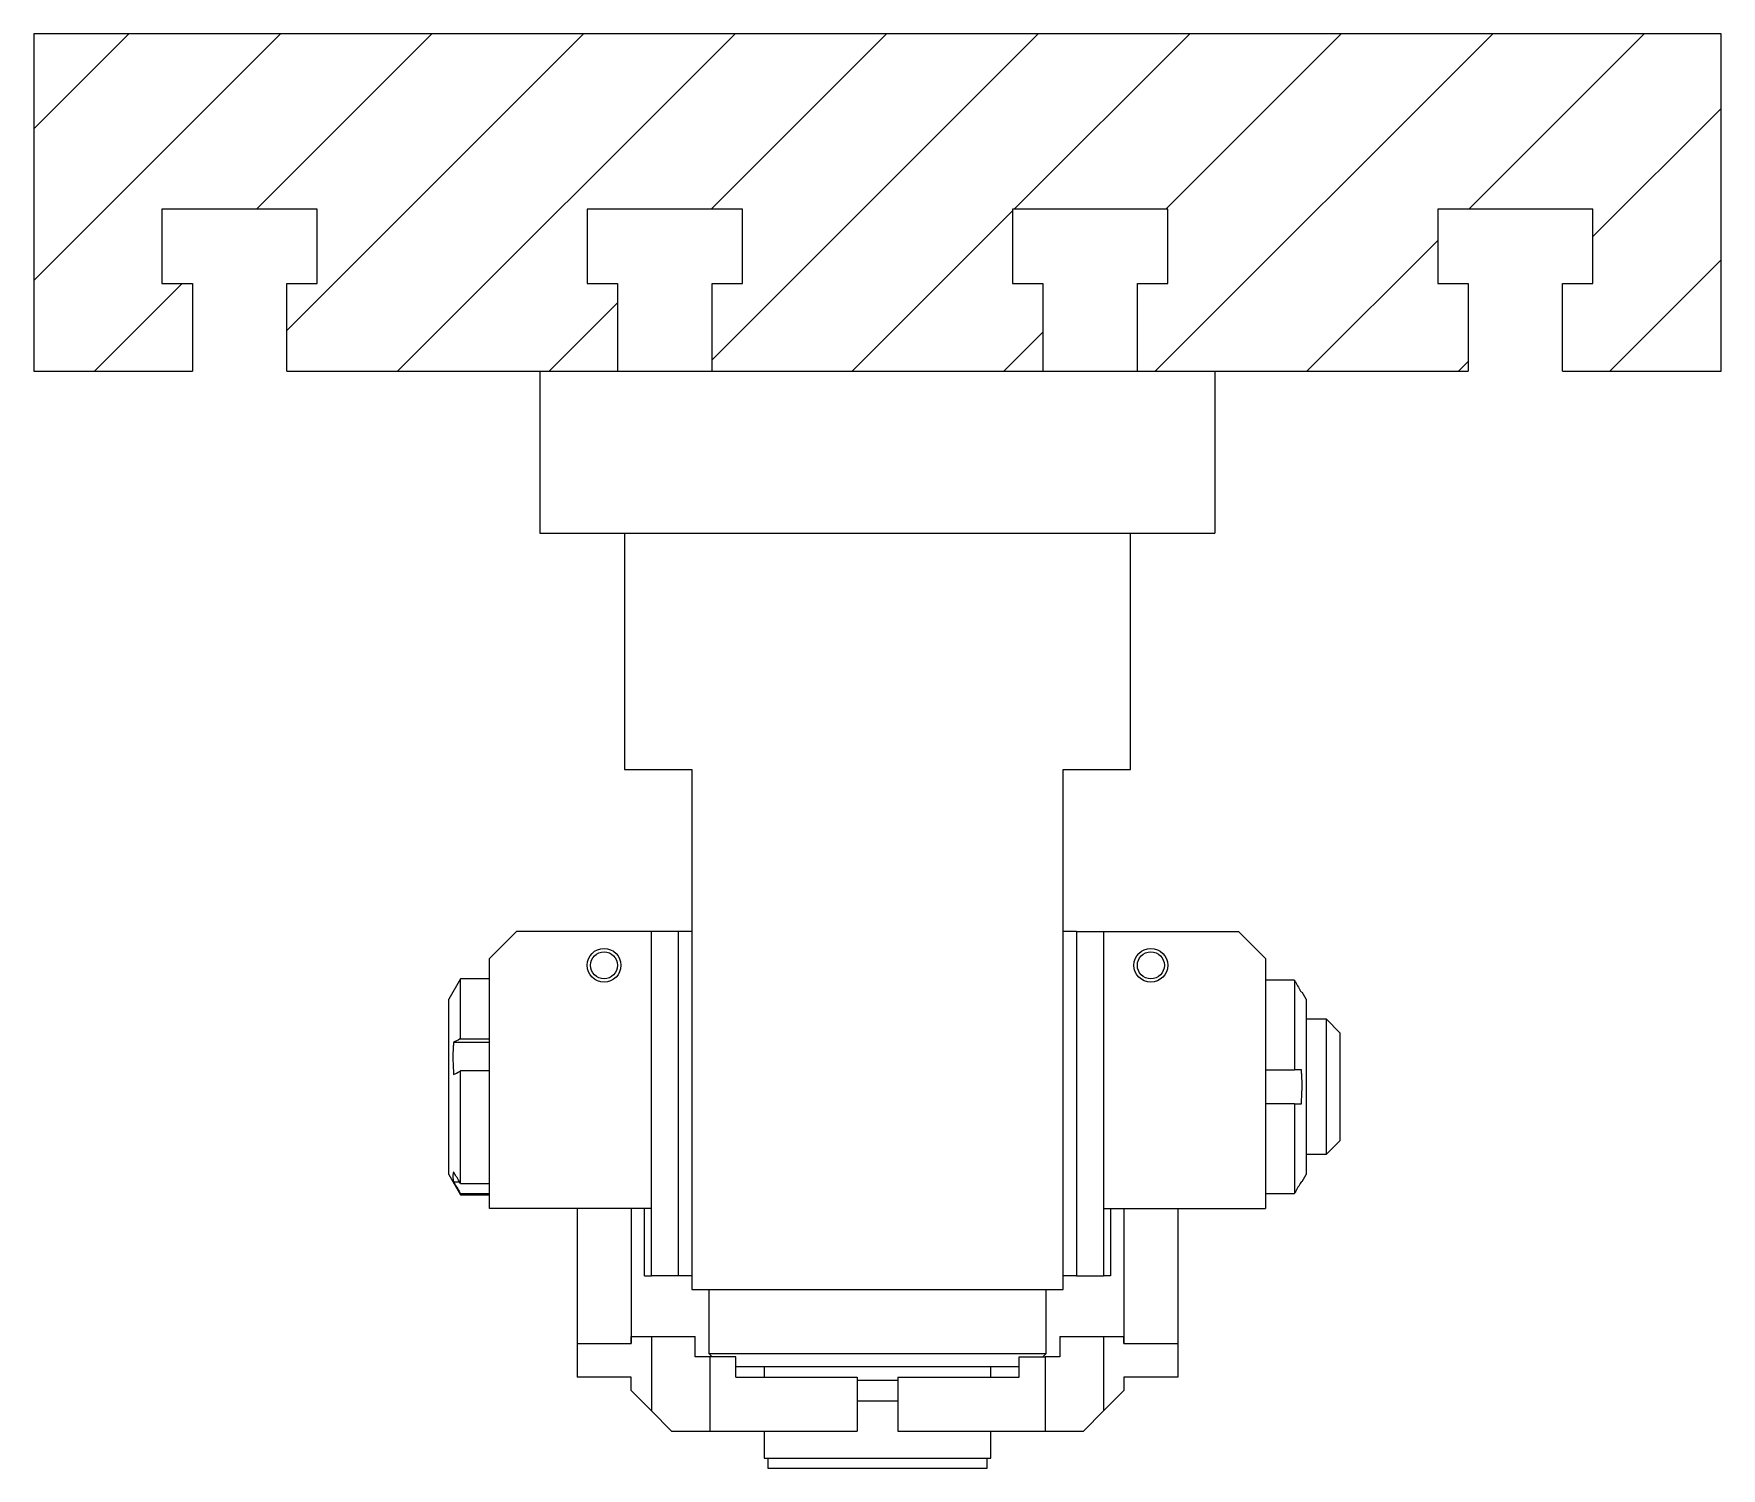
# Model space of a CAD drawing. Header units: millimetres. Extents: x -21 to 4031, y 177 to 2811.
# Drawn here: x 3106.6 to 3356.6, y 1265.3 to 1477.8 of the extents above; entities that cross this region are included whole.
import ezdxf

# ---------------------------------------------------------------- set-up
doc = ezdxf.new("R2010")
doc.units = ezdxf.units.MM

msp = doc.modelspace()

# ---------------------------------------------------------------- hatches: boundary and pattern name
at = {"linetype": 'Continuous', "lineweight": 0}
h = msp.add_hatch(dxfattribs=at)
h.set_pattern_fill('ANSI31', scale=5, style=0)
h.set_pattern_definition([(45, (-1206.173, -828.564), (-11.22532, 11.22532), [])])
h.paths.add_polyline_path([(3207.12, 1440.77), (3207.12, 1427.77), (3256.12, 1427.77), (3256.12, 1440.77), (3251.62, 1440.77), (3251.62, 1451.77), (3274.62, 1451.77), (3274.62, 1440.77), (3270.12, 1440.77), (3270.12, 1427.77), (3319.12, 1427.77), (3319.12, 1440.77), (3314.62, 1440.77), (3314.62, 1451.77), (3337.62, 1451.77), (3337.62, 1440.77), (3333.12, 1440.77), (3333.12, 1427.77), (3356.62, 1427.77), (3356.62, 1477.77), (3106.62, 1477.77), (3106.62, 1427.77), (3130.12, 1427.77), (3130.12, 1440.77), (3125.62, 1440.77), (3125.62, 1451.77), (3148.62, 1451.77), (3148.62, 1440.77), (3144.12, 1440.77), (3144.12, 1427.77), (3193.12, 1427.77), (3193.12, 1440.77), (3188.62, 1440.77), (3188.62, 1451.77), (3211.62, 1451.77), (3211.62, 1440.77)], flags=0)

# ---------------------------------------------------------------- linework, layer by layer
at = {"color": 7, "linetype": 'Continuous', "lineweight": 15}
for p, q in [((3106.62, 1477.77), (3106.62, 1427.77)), ((3356.62, 1477.77), (3106.62, 1477.77)), ((3356.62, 1427.77), (3356.62, 1477.77)), ((3148.62, 1451.77), (3125.62, 1451.77)), ((3125.62, 1451.77), (3125.62, 1440.77)), ((3148.62, 1440.77), (3148.62, 1451.77)), ((3211.62, 1451.77), (3188.62, 1451.77)), ((3188.62, 1451.77), (3188.62, 1440.77)), ((3211.62, 1440.77), (3211.62, 1451.77)), ((3274.62, 1451.77), (3251.62, 1451.77)), ((3251.62, 1451.77), (3251.62, 1440.77)), ((3274.62, 1440.77), (3274.62, 1451.77)), ((3337.62, 1451.77), (3314.62, 1451.77)), ((3314.62, 1451.77), (3314.62, 1440.77)), ((3337.62, 1440.77), (3337.62, 1451.77)), ((3125.62, 1440.77), (3130.12, 1440.77)), ((3130.12, 1440.77), (3130.12, 1427.77)), ((3144.12, 1427.77), (3144.12, 1440.77)), ((3144.12, 1440.77), (3148.62, 1440.77)), ((3188.62, 1440.77), (3193.12, 1440.77)), ((3193.12, 1440.77), (3193.12, 1427.77)), ((3207.12, 1440.77), (3211.62, 1440.77)), ((3207.12, 1427.77), (3207.12, 1440.77)), ((3251.62, 1440.77), (3256.12, 1440.77)), ((3256.12, 1440.77), (3256.12, 1427.77)), ((3270.12, 1427.77), (3270.12, 1440.77)), ((3270.12, 1440.77), (3274.62, 1440.77)), ((3314.62, 1440.77), (3319.12, 1440.77)), ((3319.12, 1440.77), (3319.12, 1427.77)), ((3333.12, 1427.77), (3333.12, 1440.77)), ((3333.12, 1440.77), (3337.62, 1440.77)), ((3106.62, 1427.77), (3130.12, 1427.77)), ((3144.12, 1427.77), (3193.12, 1427.77)), ((3181.62, 1427.77), (3181.62, 1403.77)), ((3193.12, 1427.77), (3207.12, 1427.77)), ((3207.12, 1427.77), (3256.12, 1427.77)), ((3256.12, 1427.77), (3270.12, 1427.77)), ((3270.12, 1427.77), (3319.12, 1427.77)), ((3281.62, 1427.77), (3281.62, 1403.77)), ((3333.12, 1427.77), (3356.62, 1427.77)), ((3181.62, 1403.77), (3281.62, 1403.77)), ((3194.12, 1403.77), (3194.12, 1368.77)), ((3269.12, 1368.77), (3269.12, 1403.77)), ((3194.12, 1368.77), (3204.12, 1368.77)), ((3204.12, 1368.77), (3204.12, 1291.77)), ((3259.12, 1291.77), (3259.12, 1368.77)), ((3259.12, 1368.77), (3269.12, 1368.77)), ((3178.12, 1344.77), (3174.12, 1340.77)), ((3198.12, 1344.77), (3178.12, 1344.77)), ((3198.12, 1303.77), (3198.12, 1344.77)), ((3202.12, 1344.77), (3198.12, 1344.77)), ((3198.12, 1293.77), (3198.12, 1344.77)), ((3202.12, 1293.77), (3202.12, 1344.77)), ((3204.12, 1344.77), (3202.12, 1344.77)), ((3261.12, 1344.77), (3259.12, 1344.77)), ((3261.12, 1344.77), (3261.12, 1293.77)), ((3261.12, 1344.77), (3265.12, 1344.77)), ((3265.12, 1344.77), (3285.12, 1344.77)), ((3265.12, 1344.77), (3265.12, 1303.77)), ((3265.12, 1344.77), (3265.12, 1293.77)), ((3289.12, 1340.77), (3285.12, 1344.77)), ((3174.12, 1303.77), (3174.12, 1340.77)), ((3289.12, 1340.77), (3289.12, 1303.77)), ((3169.86, 1337.77), (3168.12, 1334.77)), ((3174.12, 1337.77), (3169.86, 1337.77)), ((3169.86, 1328.89), (3169.86, 1337.77)), ((3293.39, 1337.57), (3289.12, 1337.57)), ((3293.39, 1337.57), (3293.39, 1324.27)), ((3294.42, 1335.77), (3294.45, 1335.77)), ((3295.12, 1334.77), (3294.52, 1335.81)), ((3168.12, 1308.77), (3168.12, 1334.77)), ((3295.12, 1334.77), (3295.12, 1321.77)), ((3298.12, 1331.77), (3295.12, 1331.77)), ((3300.12, 1329.77), (3298.12, 1331.77)), ((3298.12, 1321.77), (3298.12, 1331.77)), ((3174.12, 1328.35), (3168.83, 1328.35)), ((3169.86, 1328.89), (3174.12, 1328.89)), ((3300.12, 1329.77), (3300.12, 1321.77)), ((3169.86, 1307.44), (3169.86, 1324.12)), ((3174.12, 1324.12), (3169.86, 1324.12)), ((3289.12, 1324.27), (3293.39, 1324.27)), ((3295.12, 1321.77), (3295.12, 1308.77)), ((3298.12, 1311.77), (3298.12, 1321.77)), ((3300.12, 1321.77), (3300.12, 1313.77)), ((3293.39, 1319.27), (3289.12, 1319.27)), ((3293.39, 1319.27), (3293.39, 1305.96)), ((3298.12, 1311.77), (3300.12, 1313.77)), ((3295.12, 1311.77), (3298.12, 1311.77)), ((3168.12, 1308.77), (3169.86, 1305.77)), ((3169.72, 1307.66), (3168.83, 1307.66)), ((3294.45, 1307.77), (3294.42, 1307.77)), ((3294.52, 1307.73), (3295.12, 1308.77)), ((3169.86, 1307.44), (3174.12, 1307.44)), ((3169.86, 1305.77), (3169.86, 1305.94)), ((3174.12, 1305.94), (3169.86, 1305.94)), ((3169.86, 1305.77), (3174.12, 1305.77)), ((3289.12, 1305.96), (3293.39, 1305.96)), ((3198.12, 1303.77), (3174.12, 1303.77)), ((3187.12, 1303.77), (3187.12, 1283.77)), ((3195.12, 1303.77), (3195.12, 1283.77)), ((3197.12, 1293.77), (3197.12, 1303.77)), ((3265.12, 1303.77), (3289.12, 1303.77)), ((3266.12, 1303.77), (3266.12, 1293.77)), ((3268.12, 1303.77), (3268.12, 1283.77)), ((3276.12, 1303.77), (3276.12, 1283.77)), ((3197.12, 1293.77), (3198.12, 1293.77)), ((3202.12, 1293.77), (3198.12, 1293.77)), ((3204.12, 1293.77), (3202.12, 1293.77)), ((3261.12, 1293.77), (3259.12, 1293.77)), ((3261.12, 1293.77), (3265.12, 1293.77)), ((3266.12, 1293.77), (3265.12, 1293.77)), ((3204.12, 1291.77), (3259.12, 1291.77)), ((3206.62, 1291.77), (3206.62, 1282.27)), ((3256.62, 1282.27), (3256.62, 1291.77)), ((3187.12, 1283.77), (3195.12, 1283.77)), ((3187.12, 1283.77), (3187.12, 1278.77)), ((3195.12, 1283.77), (3195.12, 1284.77)), ((3195.12, 1284.77), (3198.12, 1284.77)), ((3198.12, 1284.77), (3204.62, 1284.77)), ((3198.12, 1284.77), (3198.12, 1273.77)), ((3204.62, 1281.77), (3204.62, 1284.77)), ((3258.62, 1284.77), (3258.62, 1281.77)), ((3258.62, 1284.77), (3265.12, 1284.77)), ((3265.12, 1284.77), (3265.12, 1273.77)), ((3265.12, 1284.77), (3268.12, 1284.77)), ((3268.12, 1283.77), (3268.12, 1284.77)), ((3268.12, 1283.77), (3276.12, 1283.77)), ((3276.12, 1283.77), (3276.12, 1278.77)), ((3206.78, 1281.77), (3204.62, 1281.77)), ((3206.62, 1282.27), (3207.12, 1281.77)), ((3206.62, 1282.27), (3256.62, 1282.27)), ((3206.78, 1281.77), (3206.78, 1270.77)), ((3210.62, 1281.77), (3206.78, 1281.77)), ((3210.62, 1278.77), (3210.62, 1281.77)), ((3252.62, 1280.27), (3210.62, 1280.27)), ((3214.85, 1280.27), (3214.85, 1278.77)), ((3248.4, 1278.77), (3248.4, 1280.27)), ((3252.62, 1281.77), (3256.46, 1281.77)), ((3252.62, 1278.77), (3252.62, 1281.77)), ((3256.12, 1281.77), (3256.62, 1282.27)), ((3256.46, 1281.77), (3256.46, 1270.77)), ((3258.62, 1281.77), (3256.46, 1281.77)), ((3195.12, 1278.77), (3187.12, 1278.77)), ((3195.12, 1276.77), (3195.12, 1278.77)), ((3210.62, 1278.77), (3228.62, 1278.77)), ((3228.62, 1278.77), (3228.62, 1270.77)), ((3234.62, 1278.27), (3228.62, 1278.27)), ((3234.62, 1278.77), (3234.62, 1270.77)), ((3234.62, 1278.77), (3252.62, 1278.77)), ((3268.12, 1278.77), (3268.12, 1276.77)), ((3276.12, 1278.77), (3268.12, 1278.77)), ((3195.12, 1276.77), (3198.12, 1273.77)), ((3228.62, 1275.27), (3234.62, 1275.27)), ((3265.12, 1273.77), (3268.12, 1276.77)), ((3198.12, 1273.77), (3201.12, 1270.77)), ((3262.12, 1270.77), (3265.12, 1273.77)), ((3201.12, 1270.77), (3206.78, 1270.77)), ((3206.78, 1270.77), (3228.62, 1270.77)), ((3214.85, 1270.77), (3214.85, 1266.77)), ((3234.62, 1270.77), (3256.46, 1270.77)), ((3248.4, 1266.77), (3248.4, 1270.77)), ((3256.46, 1270.77), (3262.12, 1270.77)), ((3214.85, 1266.77), (3248.4, 1266.77)), ((3215.37, 1266.77), (3215.37, 1265.27)), ((3215.37, 1265.27), (3247.87, 1265.27)), ((3247.87, 1265.27), (3247.87, 1266.77))]:
    msp.add_line(p, q, dxfattribs=at)
for centre, radius in [((3191.12, 1339.77), 2.5), ((3191.12, 1339.77), 2), ((3272.12, 1339.77), 2.5), ((3272.12, 1339.77), 2)]:
    msp.add_circle(centre, radius, dxfattribs=at)
for points, knots in [([(3293.39, 1337.57), (3293.44, 1337.48), (3293.78, 1336.88), (3294.13, 1336.28), (3294.42, 1335.77)], [0, 0, 0, 0, 0.146043, 1, 1, 1, 1]), ([(3168.83, 1328.35), (3168.81, 1328.16), (3168.65, 1326.57), (3168.75, 1324.98), (3168.83, 1323.58)], [0, 0, 0, 0, 0.12212, 1, 1, 1, 1]), ([(3169.86, 1328.89), (3169.81, 1328.86), (3169.46, 1328.68), (3169.12, 1328.5), (3168.83, 1328.35)], [0, 0, 0, 0, 0.146033, 1, 1, 1, 1]), ([(3168.83, 1323.58), (3169.12, 1323.73), (3169.46, 1323.91), (3169.81, 1324.09), (3169.86, 1324.12)], [0, 0, 0, 0, 0.853963, 1, 1, 1, 1]), ([(3294.42, 1324.27), (3294.36, 1324.27), (3294.01, 1324.27), (3293.67, 1324.27), (3293.39, 1324.27)], [0, 0, 0, 0, 0.184299, 1, 1, 1, 1]), ([(3294.42, 1319.27), (3294.5, 1320.73), (3294.6, 1322.4), (3294.44, 1324.07), (3294.42, 1324.27)], [0, 0, 0, 0, 0.877881, 1, 1, 1, 1]), ([(3293.39, 1319.27), (3293.67, 1319.27), (3294.01, 1319.27), (3294.36, 1319.27), (3294.42, 1319.27)], [0, 0, 0, 0, 0.815701, 1, 1, 1, 1]), ([(3168.83, 1309.16), (3168.81, 1309.1), (3168.65, 1308.6), (3168.75, 1308.1), (3168.83, 1307.66)], [0, 0, 0, 0, 0.122118, 1, 1, 1, 1]), ([(3169.86, 1307.44), (3169.58, 1307.91), (3169.23, 1308.48), (3168.89, 1309.06), (3168.83, 1309.16)], [0, 0, 0, 0, 0.815694, 1, 1, 1, 1]), ([(3168.83, 1307.66), (3168.89, 1307.56), (3169.23, 1306.98), (3169.58, 1306.41), (3169.86, 1305.94)], [0, 0, 0, 0, 0.184294, 1, 1, 1, 1]), ([(3294.42, 1307.77), (3294.36, 1307.66), (3294.01, 1307.06), (3293.67, 1306.45), (3293.39, 1305.96)], [0, 0, 0, 0, 0.184303, 1, 1, 1, 1])]:
    msp.add_open_spline(points, degree=3, knots=knots, dxfattribs=at)

doc.saveas('drawing.dxf')
